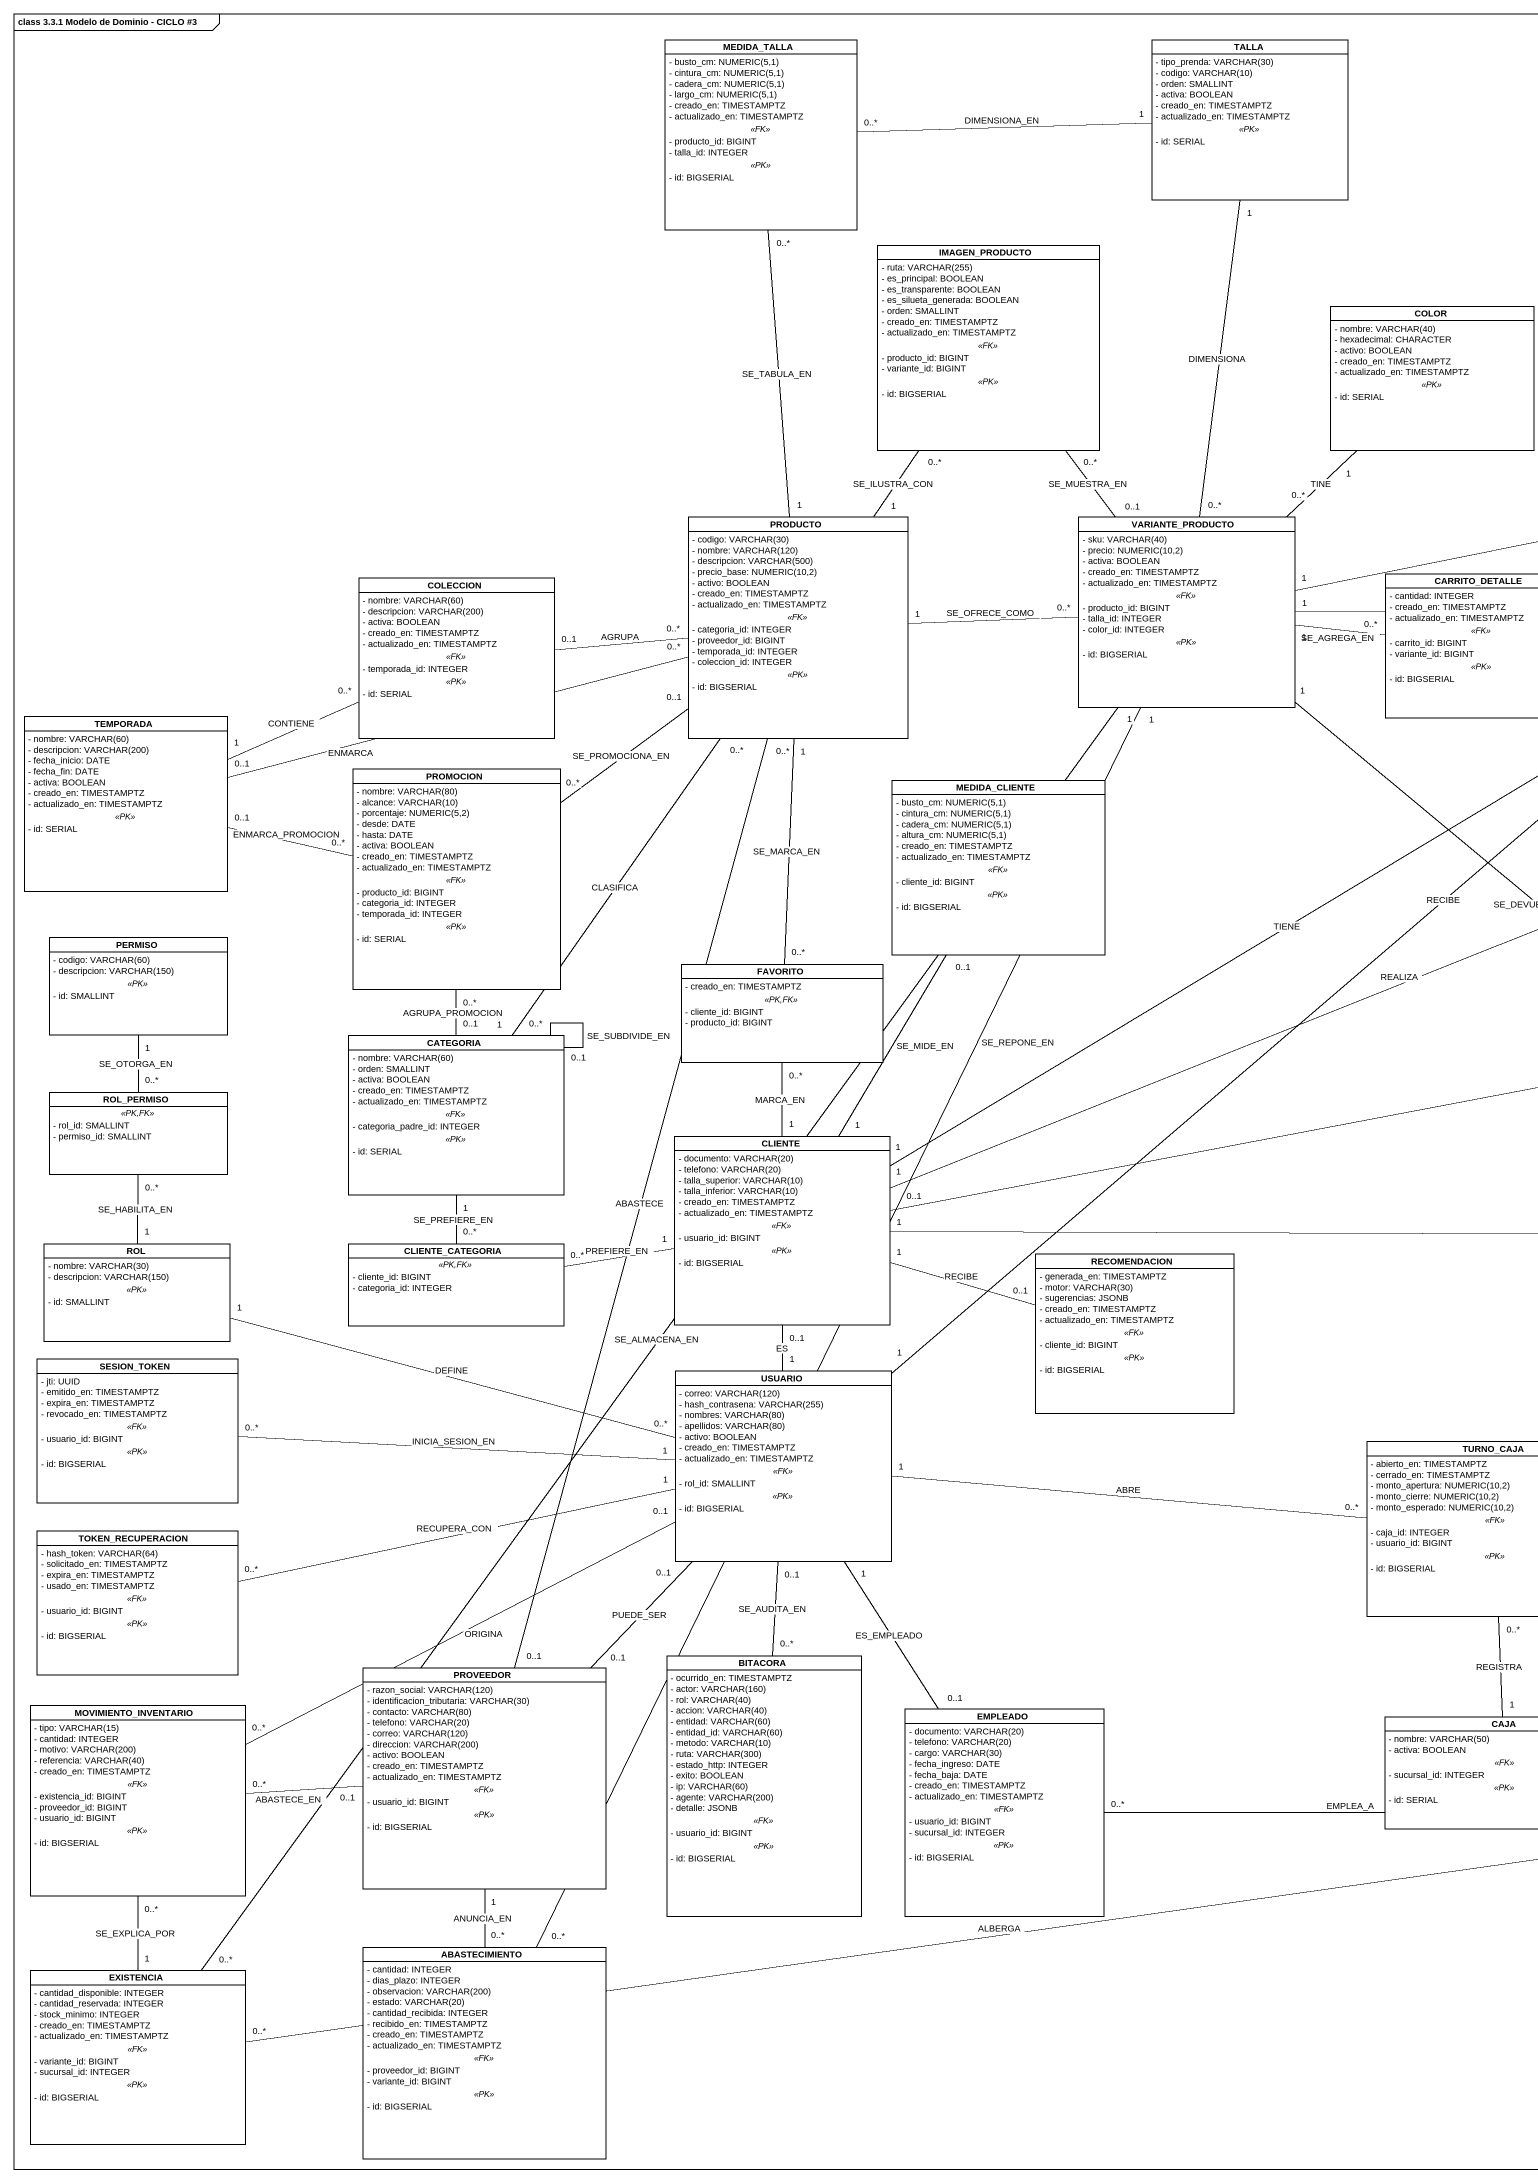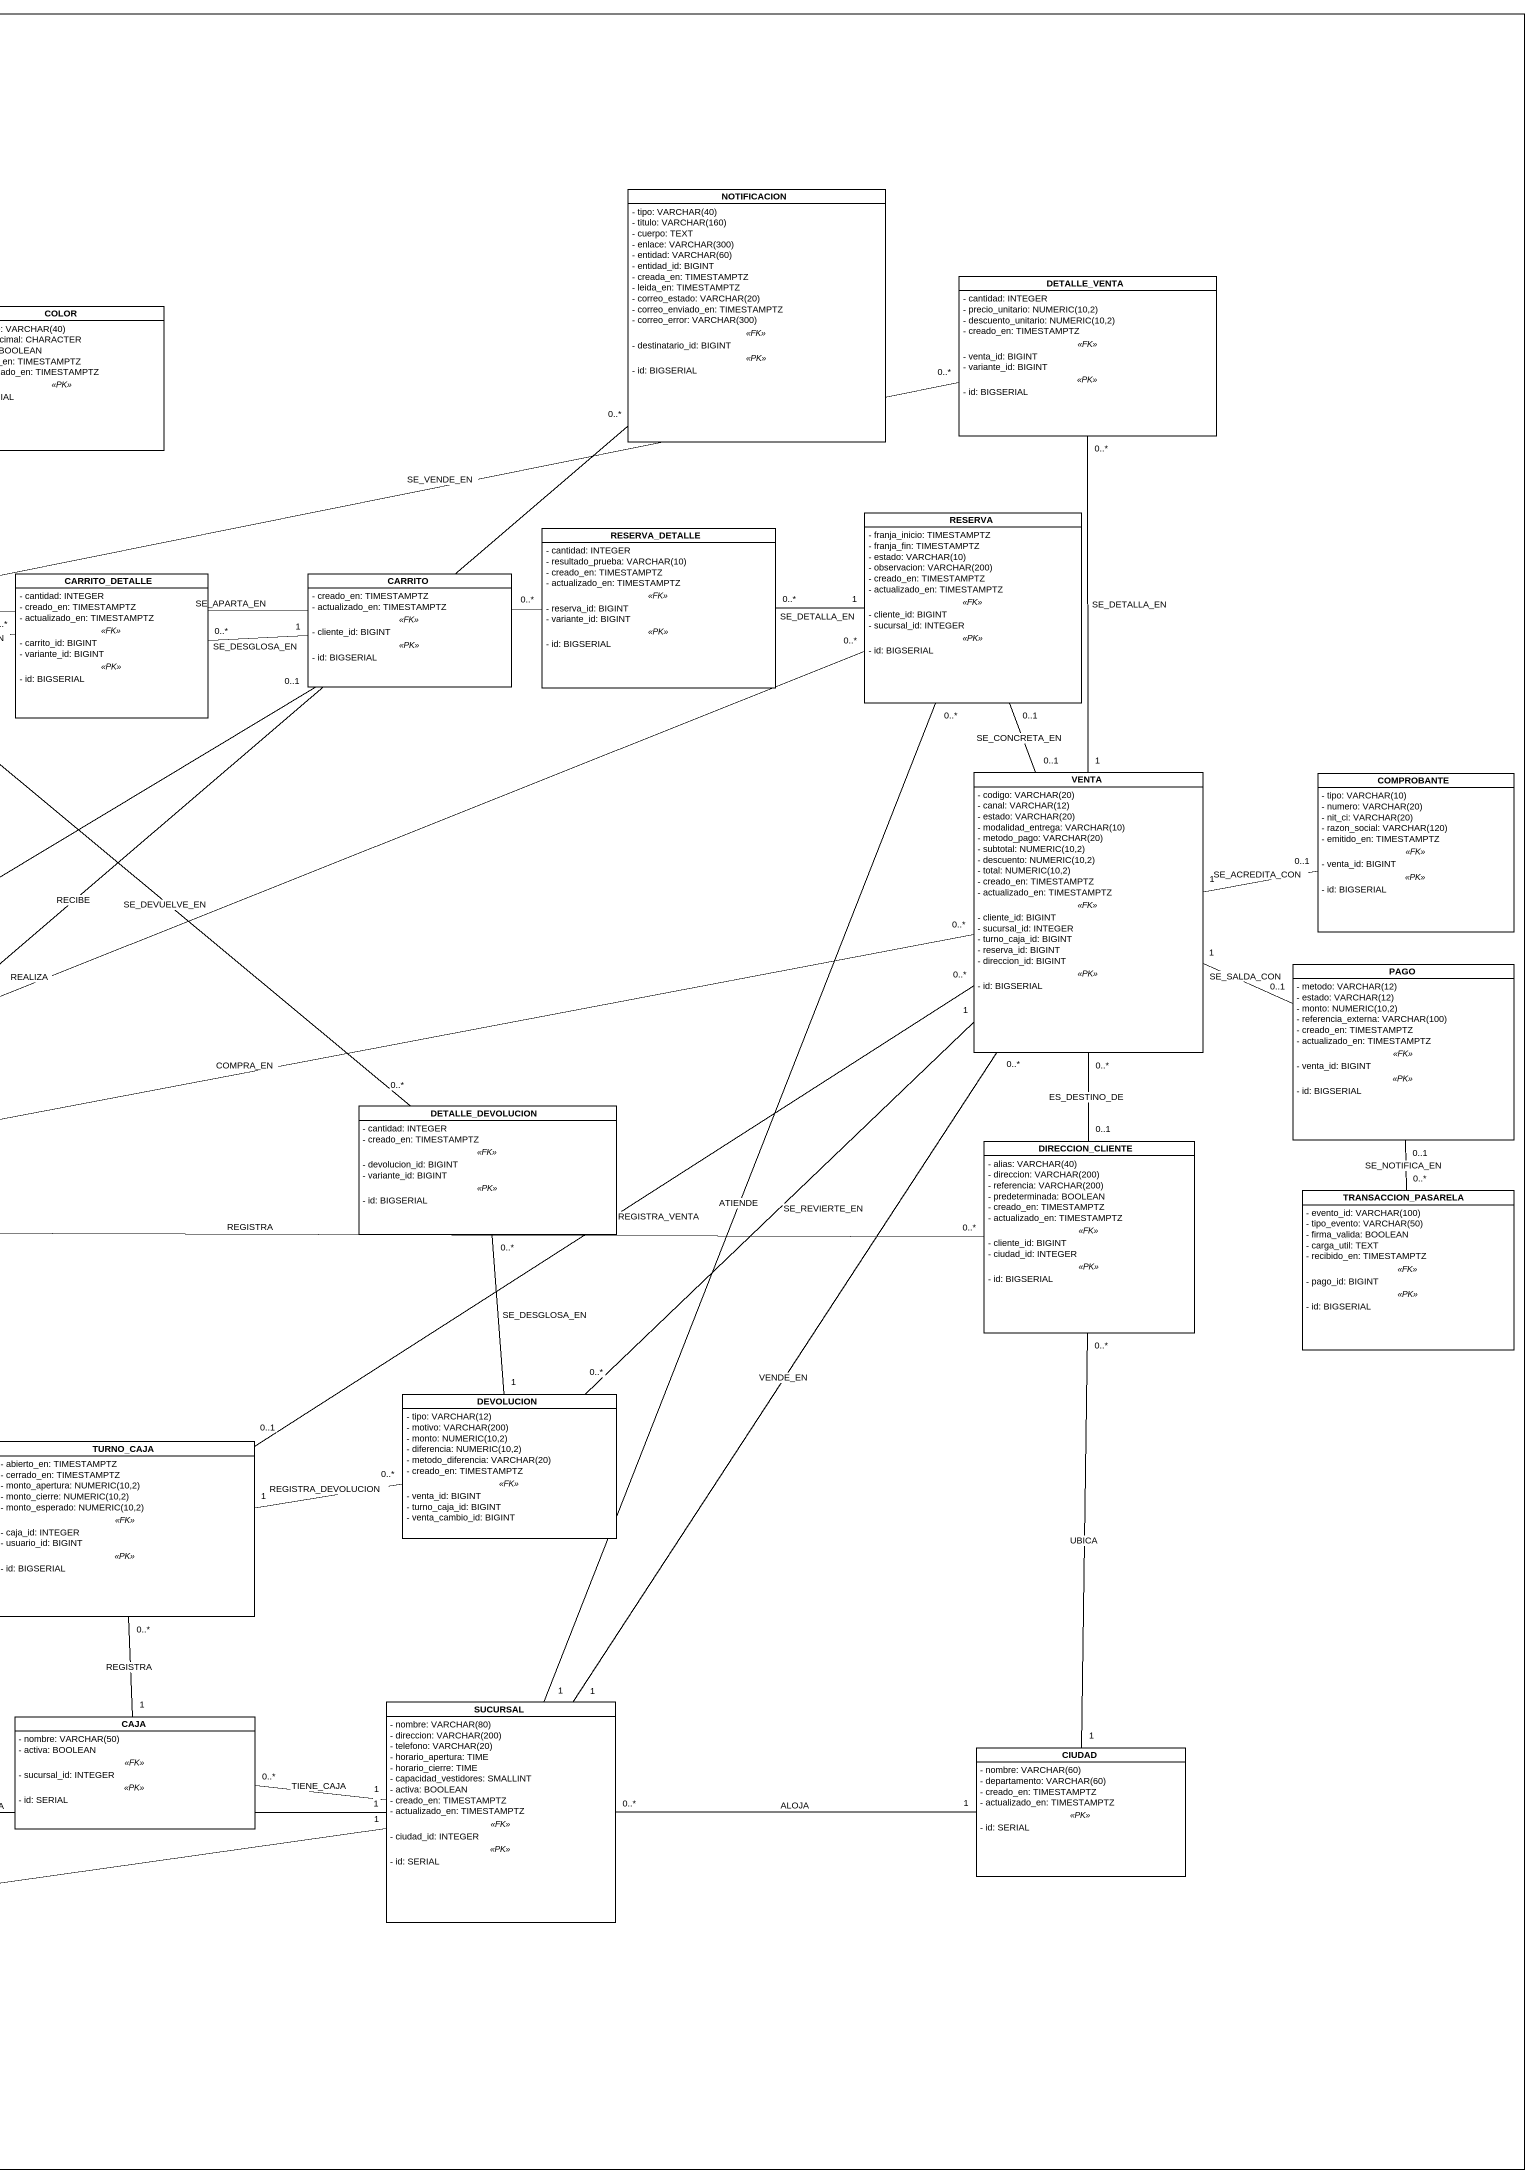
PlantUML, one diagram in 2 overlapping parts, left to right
@startuml
mainframe class 3.3.1 Modelo de Dominio - CICLO #3
hide circle
hide empty members
skinparam classAttributeIconSize 0
class MEDIDA_TALLA {
  {field} - busto_cm: NUMERIC(5,1)
  {field} - cintura_cm: NUMERIC(5,1)
  {field} - cadera_cm: NUMERIC(5,1)
  {field} - largo_cm: NUMERIC(5,1)
  - creado_en: TIMESTAMPTZ
  - actualizado_en: TIMESTAMPTZ
  .. <<FK>> ..
  - producto_id: BIGINT
  - talla_id: INTEGER
  .. <<PK>> ..
  - id: BIGSERIAL
}
class TALLA {
  {field} - tipo_prenda: VARCHAR(30)
  {field} - codigo: VARCHAR(10)
  - orden: SMALLINT
  - activa: BOOLEAN
  - creado_en: TIMESTAMPTZ
  - actualizado_en: TIMESTAMPTZ
  .. <<PK>> ..
  - id: SERIAL
}
class NOTIFICACION {
  {field} - tipo: VARCHAR(40)
  {field} - titulo: VARCHAR(160)
  - cuerpo: TEXT
  {field} - enlace: VARCHAR(300)
  {field} - entidad: VARCHAR(60)
  - entidad_id: BIGINT
  - creada_en: TIMESTAMPTZ
  - leida_en: TIMESTAMPTZ
  {field} - correo_estado: VARCHAR(20)
  - correo_enviado_en: TIMESTAMPTZ
  {field} - correo_error: VARCHAR(300)
  .. <<FK>> ..
  - destinatario_id: BIGINT
  .. <<PK>> ..
  - id: BIGSERIAL
}
class IMAGEN_PRODUCTO {
  {field} - ruta: VARCHAR(255)
  - es_principal: BOOLEAN
  - es_transparente: BOOLEAN
  - es_silueta_generada: BOOLEAN
  - orden: SMALLINT
  - creado_en: TIMESTAMPTZ
  - actualizado_en: TIMESTAMPTZ
  .. <<FK>> ..
  - producto_id: BIGINT
  - variante_id: BIGINT
  .. <<PK>> ..
  - id: BIGSERIAL
}
class COLOR {
  {field} - nombre: VARCHAR(40)
  - hexadecimal: CHARACTER
  - activo: BOOLEAN
  - creado_en: TIMESTAMPTZ
  - actualizado_en: TIMESTAMPTZ
  .. <<PK>> ..
  - id: SERIAL
}
class DETALLE_VENTA {
  - cantidad: INTEGER
  {field} - precio_unitario: NUMERIC(10,2)
  {field} - descuento_unitario: NUMERIC(10,2)
  - creado_en: TIMESTAMPTZ
  .. <<FK>> ..
  - venta_id: BIGINT
  - variante_id: BIGINT
  .. <<PK>> ..
  - id: BIGSERIAL
}
class PRODUCTO {
  {field} - codigo: VARCHAR(30)
  {field} - nombre: VARCHAR(120)
  {field} - descripcion: VARCHAR(500)
  {field} - precio_base: NUMERIC(10,2)
  - activo: BOOLEAN
  - creado_en: TIMESTAMPTZ
  - actualizado_en: TIMESTAMPTZ
  .. <<FK>> ..
  - categoria_id: INTEGER
  - proveedor_id: BIGINT
  - temporada_id: INTEGER
  - coleccion_id: INTEGER
  .. <<PK>> ..
  - id: BIGSERIAL
}
class VARIANTE_PRODUCTO {
  {field} - sku: VARCHAR(40)
  {field} - precio: NUMERIC(10,2)
  - activa: BOOLEAN
  - creado_en: TIMESTAMPTZ
  - actualizado_en: TIMESTAMPTZ
  .. <<FK>> ..
  - producto_id: BIGINT
  - talla_id: INTEGER
  - color_id: INTEGER
  .. <<PK>> ..
  - id: BIGSERIAL
}
class RESERVA_DETALLE {
  - cantidad: INTEGER
  {field} - resultado_prueba: VARCHAR(10)
  - creado_en: TIMESTAMPTZ
  - actualizado_en: TIMESTAMPTZ
  .. <<FK>> ..
  - reserva_id: BIGINT
  - variante_id: BIGINT
  .. <<PK>> ..
  - id: BIGSERIAL
}
class RESERVA {
  - franja_inicio: TIMESTAMPTZ
  - franja_fin: TIMESTAMPTZ
  {field} - estado: VARCHAR(10)
  {field} - observacion: VARCHAR(200)
  - creado_en: TIMESTAMPTZ
  - actualizado_en: TIMESTAMPTZ
  .. <<FK>> ..
  - cliente_id: BIGINT
  - sucursal_id: INTEGER
  .. <<PK>> ..
  - id: BIGSERIAL
}
class COLECCION {
  {field} - nombre: VARCHAR(60)
  {field} - descripcion: VARCHAR(200)
  - activa: BOOLEAN
  - creado_en: TIMESTAMPTZ
  - actualizado_en: TIMESTAMPTZ
  .. <<FK>> ..
  - temporada_id: INTEGER
  .. <<PK>> ..
  - id: SERIAL
}
class CARRITO_DETALLE {
  - cantidad: INTEGER
  - creado_en: TIMESTAMPTZ
  - actualizado_en: TIMESTAMPTZ
  .. <<FK>> ..
  - carrito_id: BIGINT
  - variante_id: BIGINT
  .. <<PK>> ..
  - id: BIGSERIAL
}
class CARRITO {
  - creado_en: TIMESTAMPTZ
  - actualizado_en: TIMESTAMPTZ
  .. <<FK>> ..
  - cliente_id: BIGINT
  .. <<PK>> ..
  - id: BIGSERIAL
}
class TEMPORADA {
  {field} - nombre: VARCHAR(60)
  {field} - descripcion: VARCHAR(200)
  - fecha_inicio: DATE
  - fecha_fin: DATE
  - activa: BOOLEAN
  - creado_en: TIMESTAMPTZ
  - actualizado_en: TIMESTAMPTZ
  .. <<PK>> ..
  - id: SERIAL
}
class PROMOCION {
  {field} - nombre: VARCHAR(80)
  {field} - alcance: VARCHAR(10)
  {field} - porcentaje: NUMERIC(5,2)
  - desde: DATE
  - hasta: DATE
  - activa: BOOLEAN
  - creado_en: TIMESTAMPTZ
  - actualizado_en: TIMESTAMPTZ
  .. <<FK>> ..
  - producto_id: BIGINT
  - categoria_id: INTEGER
  - temporada_id: INTEGER
  .. <<PK>> ..
  - id: SERIAL
}
class VENTA {
  {field} - codigo: VARCHAR(20)
  {field} - canal: VARCHAR(12)
  {field} - estado: VARCHAR(20)
  {field} - modalidad_entrega: VARCHAR(10)
  {field} - metodo_pago: VARCHAR(20)
  {field} - subtotal: NUMERIC(10,2)
  {field} - descuento: NUMERIC(10,2)
  {field} - total: NUMERIC(10,2)
  - creado_en: TIMESTAMPTZ
  - actualizado_en: TIMESTAMPTZ
  .. <<FK>> ..
  - cliente_id: BIGINT
  - sucursal_id: INTEGER
  - turno_caja_id: BIGINT
  - reserva_id: BIGINT
  - direccion_id: BIGINT
  .. <<PK>> ..
  - id: BIGSERIAL
}
class COMPROBANTE {
  {field} - tipo: VARCHAR(10)
  {field} - numero: VARCHAR(20)
  {field} - nit_ci: VARCHAR(20)
  {field} - razon_social: VARCHAR(120)
  - emitido_en: TIMESTAMPTZ
  .. <<FK>> ..
  - venta_id: BIGINT
  .. <<PK>> ..
  - id: BIGSERIAL
}
class MEDIDA_CLIENTE {
  {field} - busto_cm: NUMERIC(5,1)
  {field} - cintura_cm: NUMERIC(5,1)
  {field} - cadera_cm: NUMERIC(5,1)
  {field} - altura_cm: NUMERIC(5,1)
  - creado_en: TIMESTAMPTZ
  - actualizado_en: TIMESTAMPTZ
  .. <<FK>> ..
  - cliente_id: BIGINT
  .. <<PK>> ..
  - id: BIGSERIAL
}
class PERMISO {
  {field} - codigo: VARCHAR(60)
  {field} - descripcion: VARCHAR(150)
  .. <<PK>> ..
  - id: SMALLINT
}
class FAVORITO {
  - creado_en: TIMESTAMPTZ
  .. <<PK,FK>> ..
  - cliente_id: BIGINT
  - producto_id: BIGINT
}
class PAGO {
  {field} - metodo: VARCHAR(12)
  {field} - estado: VARCHAR(12)
  {field} - monto: NUMERIC(10,2)
  {field} - referencia_externa: VARCHAR(100)
  - creado_en: TIMESTAMPTZ
  - actualizado_en: TIMESTAMPTZ
  .. <<FK>> ..
  - venta_id: BIGINT
  .. <<PK>> ..
  - id: BIGSERIAL
}
class CATEGORIA {
  {field} - nombre: VARCHAR(60)
  - orden: SMALLINT
  - activa: BOOLEAN
  - creado_en: TIMESTAMPTZ
  - actualizado_en: TIMESTAMPTZ
  .. <<FK>> ..
  - categoria_padre_id: INTEGER
  .. <<PK>> ..
  - id: SERIAL
}
class ROL_PERMISO {
  .. <<PK,FK>> ..
  - rol_id: SMALLINT
  - permiso_id: SMALLINT
}
class DETALLE_DEVOLUCION {
  - cantidad: INTEGER
  - creado_en: TIMESTAMPTZ
  .. <<FK>> ..
  - devolucion_id: BIGINT
  - variante_id: BIGINT
  .. <<PK>> ..
  - id: BIGSERIAL
}
class CLIENTE {
  {field} - documento: VARCHAR(20)
  {field} - telefono: VARCHAR(20)
  {field} - talla_superior: VARCHAR(10)
  {field} - talla_inferior: VARCHAR(10)
  - creado_en: TIMESTAMPTZ
  - actualizado_en: TIMESTAMPTZ
  .. <<FK>> ..
  - usuario_id: BIGINT
  .. <<PK>> ..
  - id: BIGSERIAL
}
class DIRECCION_CLIENTE {
  {field} - alias: VARCHAR(40)
  {field} - direccion: VARCHAR(200)
  {field} - referencia: VARCHAR(200)
  - predeterminada: BOOLEAN
  - creado_en: TIMESTAMPTZ
  - actualizado_en: TIMESTAMPTZ
  .. <<FK>> ..
  - cliente_id: BIGINT
  - ciudad_id: INTEGER
  .. <<PK>> ..
  - id: BIGSERIAL
}
class TRANSACCION_PASARELA {
  {field} - evento_id: VARCHAR(100)
  {field} - tipo_evento: VARCHAR(50)
  - firma_valida: BOOLEAN
  - carga_util: TEXT
  - recibido_en: TIMESTAMPTZ
  .. <<FK>> ..
  - pago_id: BIGINT
  .. <<PK>> ..
  - id: BIGSERIAL
}
class ROL {
  {field} - nombre: VARCHAR(30)
  {field} - descripcion: VARCHAR(150)
  .. <<PK>> ..
  - id: SMALLINT
}
class CLIENTE_CATEGORIA {
  .. <<PK,FK>> ..
  - cliente_id: BIGINT
  - categoria_id: INTEGER
}
class RECOMENDACION {
  - generada_en: TIMESTAMPTZ
  {field} - motor: VARCHAR(30)
  - sugerencias: JSONB
  - creado_en: TIMESTAMPTZ
  - actualizado_en: TIMESTAMPTZ
  .. <<FK>> ..
  - cliente_id: BIGINT
  .. <<PK>> ..
  - id: BIGSERIAL
}
class SESION_TOKEN {
  - jti: UUID
  - emitido_en: TIMESTAMPTZ
  - expira_en: TIMESTAMPTZ
  - revocado_en: TIMESTAMPTZ
  .. <<FK>> ..
  - usuario_id: BIGINT
  .. <<PK>> ..
  - id: BIGSERIAL
}
class USUARIO {
  {field} - correo: VARCHAR(120)
  {field} - hash_contrasena: VARCHAR(255)
  {field} - nombres: VARCHAR(80)
  {field} - apellidos: VARCHAR(80)
  - activo: BOOLEAN
  - creado_en: TIMESTAMPTZ
  - actualizado_en: TIMESTAMPTZ
  .. <<FK>> ..
  - rol_id: SMALLINT
  .. <<PK>> ..
  - id: BIGSERIAL
}
class DEVOLUCION {
  {field} - tipo: VARCHAR(12)
  {field} - motivo: VARCHAR(200)
  {field} - monto: NUMERIC(10,2)
  {field} - diferencia: NUMERIC(10,2)
  {field} - metodo_diferencia: VARCHAR(20)
  - creado_en: TIMESTAMPTZ
  .. <<FK>> ..
  - venta_id: BIGINT
  - turno_caja_id: BIGINT
  - venta_cambio_id: BIGINT
}
class TURNO_CAJA {
  - abierto_en: TIMESTAMPTZ
  - cerrado_en: TIMESTAMPTZ
  {field} - monto_apertura: NUMERIC(10,2)
  {field} - monto_cierre: NUMERIC(10,2)
  {field} - monto_esperado: NUMERIC(10,2)
  .. <<FK>> ..
  - caja_id: INTEGER
  - usuario_id: BIGINT
  .. <<PK>> ..
  - id: BIGSERIAL
}
class TOKEN_RECUPERACION {
  {field} - hash_token: VARCHAR(64)
  - solicitado_en: TIMESTAMPTZ
  - expira_en: TIMESTAMPTZ
  - usado_en: TIMESTAMPTZ
  .. <<FK>> ..
  - usuario_id: BIGINT
  .. <<PK>> ..
  - id: BIGSERIAL
}
class BITACORA {
  - ocurrido_en: TIMESTAMPTZ
  {field} - actor: VARCHAR(160)
  {field} - rol: VARCHAR(40)
  {field} - accion: VARCHAR(40)
  {field} - entidad: VARCHAR(60)
  {field} - entidad_id: VARCHAR(60)
  {field} - metodo: VARCHAR(10)
  {field} - ruta: VARCHAR(300)
  - estado_http: INTEGER
  - exito: BOOLEAN
  {field} - ip: VARCHAR(60)
  {field} - agente: VARCHAR(200)
  - detalle: JSONB
  .. <<FK>> ..
  - usuario_id: BIGINT
  .. <<PK>> ..
  - id: BIGSERIAL
}
class PROVEEDOR {
  {field} - razon_social: VARCHAR(120)
  {field} - identificacion_tributaria: VARCHAR(30)
  {field} - contacto: VARCHAR(80)
  {field} - telefono: VARCHAR(20)
  {field} - correo: VARCHAR(120)
  {field} - direccion: VARCHAR(200)
  - activo: BOOLEAN
  - creado_en: TIMESTAMPTZ
  - actualizado_en: TIMESTAMPTZ
  .. <<FK>> ..
  - usuario_id: BIGINT
  .. <<PK>> ..
  - id: BIGSERIAL
}
class SUCURSAL {
  {field} - nombre: VARCHAR(80)
  {field} - direccion: VARCHAR(200)
  {field} - telefono: VARCHAR(20)
  - horario_apertura: TIME
  - horario_cierre: TIME
  - capacidad_vestidores: SMALLINT
  - activa: BOOLEAN
  - creado_en: TIMESTAMPTZ
  - actualizado_en: TIMESTAMPTZ
  .. <<FK>> ..
  - ciudad_id: INTEGER
  .. <<PK>> ..
  - id: SERIAL
}
class MOVIMIENTO_INVENTARIO {
  {field} - tipo: VARCHAR(15)
  - cantidad: INTEGER
  {field} - motivo: VARCHAR(200)
  {field} - referencia: VARCHAR(40)
  - creado_en: TIMESTAMPTZ
  .. <<FK>> ..
  - existencia_id: BIGINT
  - proveedor_id: BIGINT
  - usuario_id: BIGINT
  .. <<PK>> ..
  - id: BIGSERIAL
}
class EMPLEADO {
  {field} - documento: VARCHAR(20)
  {field} - telefono: VARCHAR(20)
  {field} - cargo: VARCHAR(30)
  - fecha_ingreso: DATE
  - fecha_baja: DATE
  - creado_en: TIMESTAMPTZ
  - actualizado_en: TIMESTAMPTZ
  .. <<FK>> ..
  - usuario_id: BIGINT
  - sucursal_id: INTEGER
  .. <<PK>> ..
  - id: BIGSERIAL
}
class CAJA {
  {field} - nombre: VARCHAR(50)
  - activa: BOOLEAN
  .. <<FK>> ..
  - sucursal_id: INTEGER
  .. <<PK>> ..
  - id: SERIAL
}
class CIUDAD {
  {field} - nombre: VARCHAR(60)
  {field} - departamento: VARCHAR(60)
  - creado_en: TIMESTAMPTZ
  - actualizado_en: TIMESTAMPTZ
  .. <<PK>> ..
  - id: SERIAL
}
class EXISTENCIA {
  - cantidad_disponible: INTEGER
  - cantidad_reservada: INTEGER
  - stock_minimo: INTEGER
  - creado_en: TIMESTAMPTZ
  - actualizado_en: TIMESTAMPTZ
  .. <<FK>> ..
  - variante_id: BIGINT
  - sucursal_id: INTEGER
  .. <<PK>> ..
  - id: BIGSERIAL
}
class ABASTECIMIENTO {
  - cantidad: INTEGER
  - dias_plazo: INTEGER
  {field} - observacion: VARCHAR(200)
  {field} - estado: VARCHAR(20)
  - cantidad_recibida: INTEGER
  - recibido_en: TIMESTAMPTZ
  - creado_en: TIMESTAMPTZ
  - actualizado_en: TIMESTAMPTZ
  .. <<FK>> ..
  - proveedor_id: BIGINT
  - variante_id: BIGINT
  .. <<PK>> ..
  - id: BIGSERIAL
}
TALLA "1" -left- "0..*" MEDIDA_TALLA : DIMENSIONA_EN
TALLA "1" -- "0..*" VARIANTE_PRODUCTO : DIMENSIONA
COLOR "1" -- "0..*" VARIANTE_PRODUCTO : TINE
PRODUCTO "1" -up- "0..*" MEDIDA_TALLA : SE_TABULA_EN
PRODUCTO "1" -up- "0..*" IMAGEN_PRODUCTO : SE_ILUSTRA_CON
PRODUCTO "1" -right- "0..*" VARIANTE_PRODUCTO : SE_OFRECE_COMO
PRODUCTO "0..1" -- "0..*" PROMOCION : SE_PROMOCIONA_EN
PRODUCTO "1" -- "0..*" FAVORITO : SE_MARCA_EN
VARIANTE_PRODUCTO "0..1" -up- "0..*" IMAGEN_PRODUCTO : SE_MUESTRA_EN
VARIANTE_PRODUCTO "1" -right- "0..*" DETALLE_VENTA : SE_VENDE_EN
VARIANTE_PRODUCTO "1" -right- "0..*" RESERVA_DETALLE : SE_APARTA_EN
VARIANTE_PRODUCTO "1" -right- "0..*" CARRITO_DETALLE : SE_AGREGA_EN
VARIANTE_PRODUCTO "1" -- "0..*" DETALLE_DEVOLUCION : SE_DEVUELVE_EN
VARIANTE_PRODUCTO "1" -- "0..*" EXISTENCIA : SE_ALMACENA_EN
VARIANTE_PRODUCTO "1" -- "0..*" ABASTECIMIENTO : SE_REPONE_EN
RESERVA "1" -left- "0..*" RESERVA_DETALLE : SE_DETALLA_EN
RESERVA "0..1" -- "0..1" VENTA : SE_CONCRETA_EN
COLECCION "0..1" -right- "0..*" PRODUCTO : AGRUPA
CARRITO "1" -left- "0..*" CARRITO_DETALLE : SE_DESGLOSA_EN
TEMPORADA "0..1" -right- "0..*" PRODUCTO : ENMARCA
TEMPORADA "1" -right- "0..*" COLECCION : CONTIENE
TEMPORADA "0..1" -right- "0..*" PROMOCION : ENMARCA_PROMOCION
VENTA "1" -up- "0..*" DETALLE_VENTA : SE_DETALLA_EN
VENTA "1" -right- "0..1" COMPROBANTE : SE_ACREDITA_CON
VENTA "1" -right- "0..1" PAGO : SE_SALDA_CON
VENTA "1" -- "0..*" DEVOLUCION : SE_REVIERTE_EN
PERMISO "1" -- "0..*" ROL_PERMISO : SE_OTORGA_EN
PAGO "0..1" -- "0..*" TRANSACCION_PASARELA : SE_NOTIFICA_EN
CATEGORIA "1" -up- "0..*" PRODUCTO : CLASIFICA
CATEGORIA "0..1" -up- "0..*" PROMOCION : AGRUPA_PROMOCION
CATEGORIA "0..1" -- "0..*" CATEGORIA : SE_SUBDIVIDE_EN
CATEGORIA "1" -- "0..*" CLIENTE_CATEGORIA : SE_PREFIERE_EN
CLIENTE "1" -right- "0..*" RESERVA : REALIZA
CLIENTE "1" -up- "0..1" CARRITO : TIENE
CLIENTE "0..1" -right- "0..*" VENTA : COMPRA_EN
CLIENTE "1" -up- "0..1" MEDIDA_CLIENTE : SE_MIDE_EN
CLIENTE "1" -up- "0..*" FAVORITO : MARCA_EN
CLIENTE "1" -right- "0..*" DIRECCION_CLIENTE : REGISTRA
CLIENTE "1" -left- "0..*" CLIENTE_CATEGORIA : PREFIERE_EN
CLIENTE "1" -right- "0..1" RECOMENDACION : RECIBE
DIRECCION_CLIENTE "0..1" -up- "0..*" VENTA : ES_DESTINO_DE
ROL "1" -up- "0..*" ROL_PERMISO : SE_HABILITA_EN
ROL "1" -right- "0..*" USUARIO : DEFINE
USUARIO "1" -up- "0..*" NOTIFICACION : RECIBE
USUARIO "1" -up- "0..1" CLIENTE : ES
USUARIO "1" -left- "0..*" SESION_TOKEN : INICIA_SESION_EN
USUARIO "1" -right- "0..*" TURNO_CAJA : ABRE
USUARIO "1" -left- "0..*" TOKEN_RECUPERACION : RECUPERA_CON
USUARIO "0..1" -- "0..*" BITACORA : SE_AUDITA_EN
USUARIO "0..1" -- "0..1" PROVEEDOR : PUEDE_SER
USUARIO "0..1" -left- "0..*" MOVIMIENTO_INVENTARIO : ORIGINA
USUARIO "1" -- "0..1" EMPLEADO : ES_EMPLEADO
DEVOLUCION "1" -up- "0..*" DETALLE_DEVOLUCION : SE_DESGLOSA_EN
TURNO_CAJA "0..1" -up- "0..*" VENTA : REGISTRA_VENTA
TURNO_CAJA "1" -right- "0..*" DEVOLUCION : REGISTRA_DEVOLUCION
PROVEEDOR "0..1" -up- "0..*" PRODUCTO : ABASTECE
PROVEEDOR "0..1" -left- "0..*" MOVIMIENTO_INVENTARIO : ABASTECE_EN
PROVEEDOR "1" -- "0..*" ABASTECIMIENTO : ANUNCIA_EN
SUCURSAL "1" -up- "0..*" RESERVA : ATIENDE
SUCURSAL "1" -up- "0..*" VENTA : VENDE_EN
SUCURSAL "1" -left- "0..*" EMPLEADO : EMPLEA_A
SUCURSAL "1" -left- "0..*" CAJA : TIENE_CAJA
SUCURSAL "1" -left- "0..*" EXISTENCIA : ALBERGA
CAJA "1" -up- "0..*" TURNO_CAJA : REGISTRA
CIUDAD "1" -up- "0..*" DIRECCION_CLIENTE : UBICA
CIUDAD "1" -left- "0..*" SUCURSAL : ALOJA
EXISTENCIA "1" -up- "0..*" MOVIMIENTO_INVENTARIO : SE_EXPLICA_POR
@enduml
